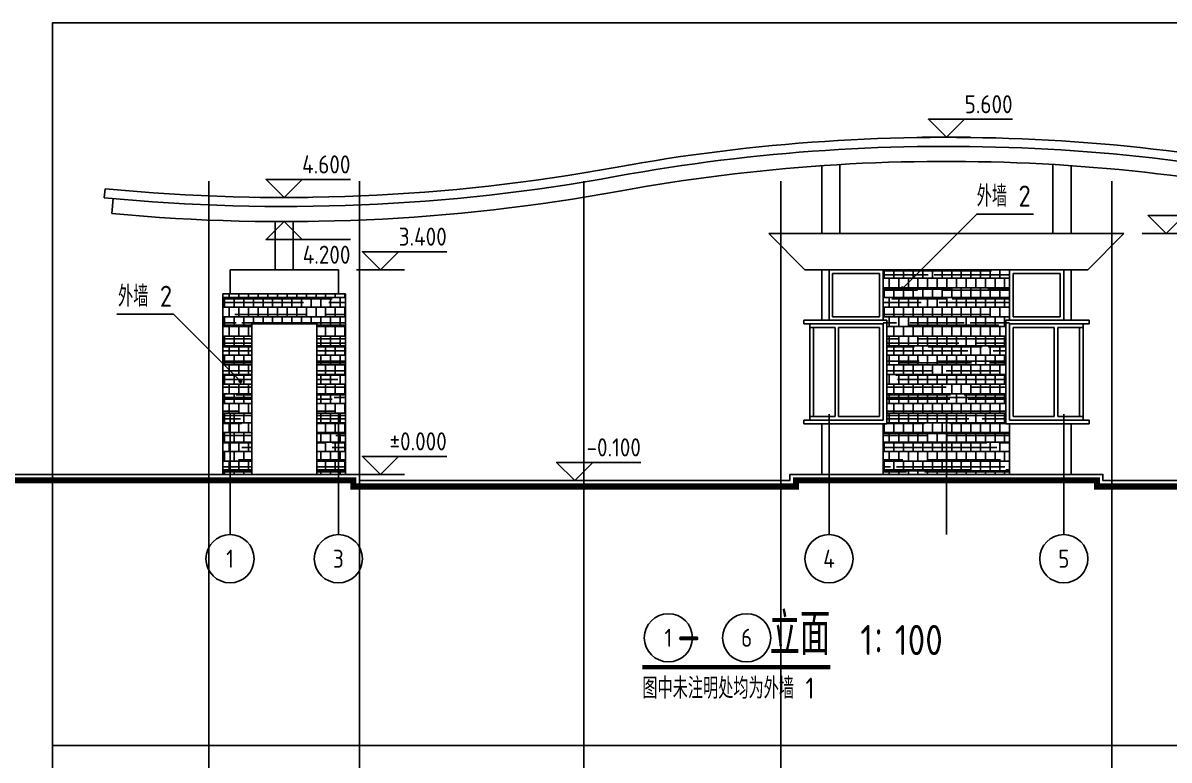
# Model space of a CAD drawing. Extents: x 105561 to 193510, y -55932 to 89115.
# Drawn here: x 124492 to 143531, y -723 to 11521 of the extents above; entities that cross this region are included whole.
import ezdxf
from ezdxf.enums import TextEntityAlignment as Align

# ---------------------------------------------------------------- set-up
doc = ezdxf.new("R2010")
doc.units = 0
doc.header["$LTSCALE"] = 10
doc.header["$MEASUREMENT"] = 0
doc.linetypes.add('CENTER2', pattern=[1.125, 0.75, -0.125, 0.125, -0.125])
doc.layers.get('0').update_dxf_attribs({"linetype": 'CONTINUOUS'})
for name, color, linetype in [('填充', 8, 'CONTINUOUS'), ('文字', 1, 'CONTINUOUS'), ('标注', 7, 'CONTINUOUS'), ('轴线', 6, 'CENTER2'), ('辅助', 2, 'CONTINUOUS'), ('门窗楼梯', 7, 'CONTINUOUS')]:
    doc.layers.add(name, color=color, linetype=linetype)
doc.styles.add('GB', font='gbenor.shx', dxfattribs={"bigfont": 'gbcbig.shx'})
pattern_1 = [(0, (0, 2000), (0, 160), []), (90, (0, 2000), (-80, 160), [160, -160])]
pattern_2 = [(0, (0, 2000), (660, 300), [4500, -600, 1500, -300]), (0, (399, 2150), (-300, 399), [900, -99, 1800, -225]), (0, (150, 2255), (1560, 201), [2400, -420, 1200, -300])]

# ---------------------------------------------------------------- blocks, each defined once
blk = doc.blocks.new('标高')
blk.add_line((-4, 0), (4, 0))
blk.add_lwpolyline([(3, 3), (0, 0), (-3, 3), (11, 3)])
at = {"color": 0, "style": 'GB', "flags": 12}
blk.add_attdef('%%P0.000', text='', height=3, dxfattribs=at).set_placement((11, 5.5), align=Align.MIDDLE_RIGHT)
blk = doc.blocks.new('轴')
blk.add_circle((0, 0), 4)

msp = doc.modelspace()

# ---------------------------------------------------------------- hatches: boundary and pattern name
at = {"layer": '填充'}
h = msp.add_hatch(dxfattribs=at)
h.set_pattern_fill('AR-B88', color=256, scale=20, style=0)
h.set_pattern_definition(pattern_1)
h.paths.add_polyline_path([(140822.2, 6481.1), (140882.2, 6481.1), (140882.2, 7421.1), (138782.2, 7421.1), (138782.2, 6481.1), (138842.2, 6481.1), (138842.2, 4861.1), (138782.2, 4861.1), (138782.2, 4021.1), (140882.2, 4021.1), (140882.2, 4861.1), (140822.2, 4861.1)])
h = msp.add_hatch(dxfattribs=at)
h.set_pattern_fill('AR-RROOF', color=256, scale=300, style=0)
h.set_pattern_definition(pattern_2)
h.paths.add_polyline_path([(140822.2, 6481.1), (140882.2, 6481.1), (140882.2, 7421.1), (138782.2, 7421.1), (138782.2, 6481.1), (138842.2, 6481.1), (138842.2, 4861.1), (138782.2, 4861.1), (138782.2, 4021.1), (140882.2, 4021.1), (140882.2, 4861.1), (140822.2, 4861.1)])
h = msp.add_hatch(dxfattribs=at)
h.set_pattern_fill('AR-B88', color=256, scale=20, style=0)
h.set_pattern_definition(pattern_1)
h.paths.add_polyline_path([(129372.2, 4021.1), (129852.2, 4021.1), (129852.2, 7021.1), (127812.2, 7021.1), (127812.2, 4021.1), (128292.2, 4021.1), (128292.2, 6521.1), (129372.2, 6521.1)])
h = msp.add_hatch(dxfattribs=at)
h.set_pattern_fill('AR-RROOF', color=256, scale=300, style=0)
h.set_pattern_definition(pattern_2)
h.paths.add_polyline_path([(129372.2, 6521.1), (129372.2, 4021.1), (129852.2, 4021.1), (129852.2, 7021.1), (127812.2, 7021.1), (127812.2, 4021.1), (128292.2, 4021.1), (128292.2, 6521.1)])

# ---------------------------------------------------------------- linework, layer by layer
at = {"layer": '文字', "const_width": 70}
msp.add_lwpolyline([(134781.7, 821.1), (137902.4, 821.1)], dxfattribs=at)
at = {"layer": '标注'}
for points in [[(141278.4, 8345.2), (140336.2, 8345.2), (139089.4, 7098.4)], [(126052.4, 6681.2), (126994.6, 6681.2), (128104.2, 5571.6)]]:
    msp.add_lwpolyline(points, dxfattribs=at)
at = {"layer": '标注', "const_width": 35}
for points in [[(139084.3, 7110.8, 1), (139119.3, 7110.8, 1)], [(128121.7, 5571.6, -1), (128086.7, 5571.6, -1)]]:
    msp.add_lwpolyline(points, format="xyb", close=True, dxfattribs=at)
at = {"layer": '轴线'}
for p, q in [((127932.2, 3021.1), (127932.2, 5021.1)), ((129732.2, 3021.1), (129732.2, 5021.1)), ((137882.2, 3021.1), (137882.2, 5021.1)), ((141782.2, 3021.1), (141782.2, 5021.1))]:
    msp.add_line(p, q, dxfattribs=at)
at = {"layer": '辅助'}
for p, q in [((127582.2, -38302.3), (127582.2, 8893.5)), ((130082.2, -38302.3), (130082.2, 8893.5)), ((133807.2, -28302.3), (133807.2, 8893.5)), ((137082.2, -38302.3), (137082.2, 8893.5)), ((142582.2, -38302.3), (142582.2, 8893.5)), ((139832.2, 3021.1), (139832.2, 5021.1))]:
    msp.add_line(p, q, dxfattribs=at)
for points in [[(124982.2, -478.9), (150982.2, -478.9), (150982.2, 11521.1), (124982.2, 11521.1)], [(124982.2, -12478.9), (150982.2, -12478.9), (150982.2, -478.9), (124982.2, -478.9)]]:
    msp.add_lwpolyline(points, close=True, dxfattribs=at)
at = {"layer": '门窗楼梯'}
for p, q in [((137762.2, 8021.1), (137762.2, 9149.8)), ((138062.2, 8021.1), (138062.2, 9169)), ((141602.2, 8021.1), (141602.2, 9169)), ((141902.2, 8021.1), (141902.2, 9149.8)), ((125842.6, 8617.2), (125857.2, 8766.5)), ((125967.5, 8354.2), (125991.9, 8603)), ((128682.2, 7421.1), (128682.2, 8221.5)), ((128982.2, 7421.1), (128982.2, 8221.5)), ((137482.2, 7421.1), (136882.2, 8021.1)), ((136882.2, 8021.1), (142782.2, 8021.1)), ((142182.2, 7421.1), (142782.2, 8021.1)), ((127932.2, 7021.1), (127932.2, 7421.1)), ((127932.2, 7421.1), (129732.2, 7421.1)), ((129732.2, 7021.1), (129732.2, 7421.1)), ((137482.2, 7421.1), (142182.2, 7421.1)), ((137762.2, 6581.1), (137762.2, 7421.1)), ((137882.2, 6581.1), (137882.2, 7421.1)), ((137942.2, 6641.1), (137942.2, 7361.1)), ((137942.2, 7361.1), (138722.2, 7361.1)), ((138722.2, 6641.1), (138722.2, 7361.1)), ((138782.2, 6581.1), (138782.2, 7421.1)), ((140882.2, 6581.1), (140882.2, 7421.1)), ((140942.2, 7361.1), (141722.2, 7361.1)), ((140942.2, 6641.1), (140942.2, 7361.1)), ((141722.2, 6641.1), (141722.2, 7361.1)), ((141782.2, 6581.1), (141782.2, 7421.1)), ((141902.2, 6581.1), (141902.2, 7421.1)), ((127812.2, 4021.1), (127812.2, 7021.1)), ((127812.2, 7021.1), (129852.2, 7021.1)), ((129852.2, 4021.1), (129852.2, 7021.1)), ((128292.2, 4021.1), (128292.2, 6521.1)), ((128292.2, 6521.1), (129372.2, 6521.1)), ((129372.2, 4021.1), (129372.2, 6521.1)), ((137462.2, 6581.1), (138842.2, 6581.1)), ((137462.2, 6521.1), (137462.2, 6581.1)), ((137462.2, 6521.1), (138782.2, 6521.1)), ((137562.2, 4921.1), (137562.2, 6521.1)), ((137942.2, 6641.1), (138722.2, 6641.1)), ((138782.2, 6581.1), (138782.2, 6581.1)), ((138782.2, 4921.1), (138782.2, 6521.1)), ((138842.2, 4861.1), (138842.2, 6581.1)), ((140822.2, 6581.1), (142202.2, 6581.1)), ((140822.2, 4861.1), (140822.2, 6581.1)), ((140882.2, 6581.1), (140882.2, 6581.1)), ((140882.2, 6521.1), (142202.2, 6521.1)), ((140882.2, 4921.1), (140882.2, 6521.1)), ((140942.2, 6641.1), (141722.2, 6641.1)), ((142102.2, 4921.1), (142102.2, 6521.1)), ((142202.2, 6521.1), (142202.2, 6581.1)), ((137562.2, 6461.1), (137982.2, 6461.1)), ((137622.2, 4981.1), (137622.2, 6461.1)), ((137982.2, 4981.1), (137982.2, 6461.1)), ((138042.2, 4981.1), (138042.2, 6461.1)), ((138042.2, 6461.1), (138722.2, 6461.1)), ((138722.2, 4981.1), (138722.2, 6461.1)), ((141622.2, 6461.1), (140942.2, 6461.1)), ((140942.2, 4981.1), (140942.2, 6461.1)), ((141622.2, 4981.1), (141622.2, 6461.1)), ((141682.2, 4981.1), (141682.2, 6461.1)), ((142102.2, 6461.1), (141682.2, 6461.1)), ((142042.2, 4981.1), (142042.2, 6461.1)), ((137562.2, 4981.1), (137982.2, 4981.1)), ((138042.2, 4981.1), (138722.2, 4981.1)), ((141622.2, 4981.1), (140942.2, 4981.1)), ((142102.2, 4981.1), (141682.2, 4981.1)), ((137462.2, 4921.1), (138782.2, 4921.1)), ((137462.2, 4861.1), (137462.2, 4921.1)), ((137462.2, 4861.1), (138842.2, 4861.1)), ((137762.2, 4021.1), (137762.2, 4861.1)), ((138782.2, 4021.1), (138782.2, 4861.1)), ((140822.2, 4861.1), (142202.2, 4861.1)), ((140882.2, 4921.1), (142202.2, 4921.1)), ((140882.2, 4021.1), (140882.2, 4861.1)), ((141902.2, 4021.1), (141902.2, 4861.1)), ((142202.2, 4861.1), (142202.2, 4921.1))]:
    msp.add_line(p, q, dxfattribs=at)
msp.add_lwpolyline([(121062.2, 4021.1), (130082.2, 4021.1), (130082.2, 3921.1), (137232.2, 3921.1), (137232.2, 4021.1), (142432.2, 4021.1), (142432.2, 3921.1), (146432.2, 3921.1), (146432.2, 4021.1), (154582.2, 4021.1)], dxfattribs=at)
at = {"layer": '门窗楼梯', "const_width": 100}
msp.add_lwpolyline([(121062.2, 3921.1), (129982.2, 3921.1), (129982.2, 3821.1), (137332.2, 3821.1), (137332.2, 3921.1), (142332.2, 3921.1), (142332.2, 3821.1), (146532.2, 3821.1), (146532.2, 3921.1), (154582.2, 3921.1)], dxfattribs=at)
at = {"layer": '门窗楼梯'}
for centre, radius, start, end in [((139832.2, -20878.9), 30500, 74.06241, 100.38886), ((139832.2, -20878.9), 30350, 74.06241, 100.38886), ((139832.2, -20878.9), 30100, 74.34794, 100.38886), ((128832.2, 39121.1), 30650, 264.40241, 280.38886), ((128832.2, 39121.1), 30500, 264.40241, 280.38886), ((128832.2, 39121.1), 30900, 264.68055, 280.38886)]:
    msp.add_arc(centre, radius, start, end, dxfattribs=at)

# ---------------------------------------------------------------- block references
at = {"layer": '标注', "color": 1, "xscale": 100, "yscale": 100, "zscale": 100}
for p, values in [((139832.2, 9621.1), {'%%P0.000': '5.600'}), ((128832.2, 8621.1), {'%%P0.000': '4.600'}), ((143482.2, 8021.1), {'%%P0.000': '4.000'}), ((130432.2, 7421.1), {'%%P0.000': '3.400'}), ((130432.2, 4021.1), {'%%P0.000': '%%P0.000'}), ((133657.2, 3921.1), {'%%P0.000': '-0.100'})]:
    msp.add_blockref('标高', p, dxfattribs=at).add_auto_attribs(values)
at = {"layer": '标注', "color": 1}
ref = msp.add_blockref('标高', (128832.2, 8221.1), dxfattribs=dict(at, xscale=-100, yscale=100, zscale=100, rotation=180))
ref.add_attrib('%%P0.000', '4.200', dxfattribs={"layer": '0', "color": 0, "height": 300, "style": 'GB', "flags": 12}).set_placement((129932.2, 7671.1), align=Align.MIDDLE_RIGHT)
ref = msp.add_blockref('轴', (127932.2, 2621.1), dxfattribs=dict(at, xscale=100, yscale=100, zscale=100))
ref.add_attrib('1', '1', dxfattribs={"layer": '0', "color": 0, "height": 300, "style": 'GB', "flags": 12}).set_placement((127932.2, 2621.1), align=Align.MIDDLE)
ref = msp.add_blockref('轴', (129732.2, 2621.1), dxfattribs=dict(at, xscale=100, yscale=100, zscale=100))
ref.add_attrib('1', '3', dxfattribs={"layer": '0', "color": 0, "height": 300, "style": 'GB', "flags": 12}).set_placement((129732.2, 2621.1), align=Align.MIDDLE)
ref = msp.add_blockref('轴', (137882.2, 2621.1), dxfattribs=dict(at, xscale=100, yscale=100, zscale=100))
ref.add_attrib('1', '4', dxfattribs={"layer": '0', "color": 0, "height": 300, "style": 'GB', "flags": 12}).set_placement((137882.2, 2621.1), align=Align.MIDDLE)
ref = msp.add_blockref('轴', (141782.2, 2621.1), dxfattribs=dict(at, xscale=100, yscale=100, zscale=100))
ref.add_attrib('1', '5', dxfattribs={"layer": '0', "color": 0, "height": 300, "style": 'GB', "flags": 12}).set_placement((141782.2, 2621.1), align=Align.MIDDLE)
ref = msp.add_blockref('轴', (135214, 1308.5), dxfattribs=dict(at, xscale=100, yscale=100, zscale=100))
ref.add_attrib('1', '1', dxfattribs={"layer": '0', "color": 0, "height": 300, "style": 'GB', "flags": 12}).set_placement((135214, 1308.5), align=Align.MIDDLE)
ref = msp.add_blockref('轴', (136514, 1308.5), dxfattribs=dict(at, xscale=100, yscale=100, zscale=100))
ref.add_attrib('1', '6', dxfattribs={"layer": '0', "color": 0, "height": 300, "style": 'GB', "flags": 12}).set_placement((136514, 1308.5), align=Align.MIDDLE)

# ---------------------------------------------------------------- texts
at = {"layer": '文字', "style": 'GB'}
for s, height, p in [('外墙 2', 350, (140336.2, 8470.2)), ('外墙 2', 350, (126072, 6806.2)), ('1：100', 500, (138402.4, 1021.1)), ('图中未注明处均为外墙 1', 350, (134781.7, 296.1))]:
    msp.add_text(s, height=height, dxfattribs=at).set_placement(p)
for s in ['-   立面', '立面']:
    msp.add_text(s, height=700, dxfattribs=at).set_placement((137902.4, 1021.1), align=Align.RIGHT)

doc.saveas('drawing.dxf')
